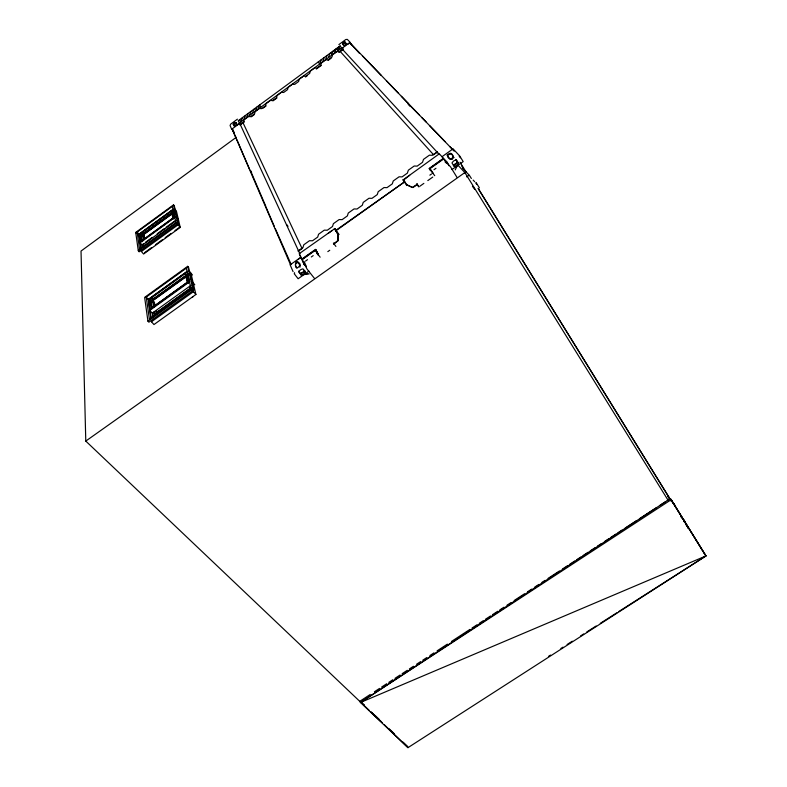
<?xml version="1.0" encoding="UTF-8"?>
<svg xmlns="http://www.w3.org/2000/svg" width="787" height="787" viewBox="0 0 787 787"><rect width="100%" height="100%" fill="white"/><g stroke="black" fill="none" stroke-linecap="round" stroke-linejoin="round"><path stroke-width="1.18" d="M240.586 124.366L242.888 122.487L302.08 248.554L298.853 250.856A1.348 1.23 -24.4 0 1 298.499 251.043L297.968 250.994L302.946 247.59L303.802 244.787L309.498 240.714L312.518 240.763L317.702 237.064L318.568 234.241L324.283 230.158L327.303 230.217L332.507 226.508L333.403 223.665L339.138 219.563L342.148 219.632L347.372 215.904L348.277 213.041L354.042 208.939L357.052 209.008L362.286 205.269L363.22 202.387L368.995 198.265L371.995 198.344L377.258 194.596L378.213 191.694L384.007 187.552L387.007 187.64L392.28 183.873L393.254 180.961L399.078 176.8L402.068 176.898L407.361 173.12L408.355 170.179L414.198 166.018L417.179 166.116L422.501 162.329L423.514 159.368L429.377 155.187L432.358 155.295L436.844 152.196M333.895 243.921L338.095 240.251L337.771 234.251M338.331 240.084L337.731 240.792M251.614 172.638L250.423 170.454M250.502 170.641L265.603 205.791M343.024 49.571L338.981 52.434M345.05 45.744C342.197 46.187 342.424 42.144 345.159 41.859M265.514 205.928L274.348 226.449M337.348 51.017L338.646 47.043L340.289 48.853M334.406 53.172L335.744 49.217M329.891 53.516L328.523 57.49M325.592 59.645L326.969 55.661M324.057 57.805L322.66 61.799M237.28 140.568L249.764 169.648M257.969 109.304L259.69 105.045L260.831 107.15M255.077 111.42L256.837 107.18M299.906 267.255C302.247 260.025 291.741 262.189 296.876 267.944M252.194 113.535L253.975 109.285M249.312 115.65L251.112 111.39M248.239 113.495L246.439 117.765M245.387 115.591L243.557 119.88M242.524 117.696L240.684 121.985L239.661 119.791M244.423 121.828L240.478 124.72L238.186 120.736L340.053 45.902L343.162 49.738L342.719 47.938M234.91 126.422L233.719 124.838L234.674 123.559A4.437 4.378 -16.9 0 1 235.549 122.969L236.474 122.644M455.211 169.923L457.739 164.778M305.277 271.889L303.92 273.581A6.198 5.627 -23.5 0 1 302.69 274.388L301.028 274.909L298.676 271.899L300.044 270.207A6.178 5.588 -23.7 0 1 301.283 269.39L302.946 268.869L305.277 271.889L304.569 270.325L303.211 272.017A6.178 5.617 -23.5 0 1 301.982 272.823L300.329 273.345L298.578 271.092M455.742 159.387L457.277 161.866L456.194 163.312A6.434 5.706 -49 0 1 454.975 164.237C451.659 164.64 454.148 167.306 456.155 165.506A6.453 5.716 -48.9 0 0 457.375 164.572L458.467 163.125L456.411 159.82L454.306 160.578A6.424 5.676 -48.3 0 0 453.086 161.512L451.994 162.958L454.05 166.264M314.387 278.323L306.979 268.967L304.844 264.668M342.817 44.259L343.053 44.003A4.643 4.358 -69.8 0 1 343.909 43.315L345.434 42.783L346.526 44.475L345.336 42.685L343.575 43.029M328.346 233.267L332.075 230.542M342.493 49.374L439.372 154.586M304.618 261.727L304.461 261.992A1.466 0.63 -37.8 0 0 304.48 262.209L306.074 265.957M236.641 124.228C236.13 120.844 231.919 124.533 234.31 126.264M291.151 264.402L275.322 228.692M237.428 119.152L230.699 124.1L230.07 125.526L231.644 129.166M338.882 44.593L345.788 39.527L347.313 39.38L350.067 42.232M232.972 124.277L234.516 123.146M340.151 46.138L330.57 53.467M336.413 49.178L340.309 46.315M239.258 123.077L341.794 47.8M237.172 125.428C238.471 120.755 242.101 127.848 239.317 123.736A1.003 0.994 -19.7 0 0 238.982 123.903L232.322 128.793A1.003 0.994 -11.6 0 0 232.106 128.999L290.619 265.032L290.728 264.521A1.367 1.24 -22.5 0 1 291.023 264.245L300.142 257.752A1.367 1.249 -24.2 0 1 300.506 257.556L301.047 257.605M347.608 44.357L349.89 42.852L359.561 53.467M299.945 253.945L240.212 124.366L243.616 121.867L244.196 119.654L248.417 116.555L250.709 116.663L254.555 113.84L255.145 111.616L259.376 108.508L261.668 108.616L265.514 105.792L266.124 103.559L270.364 100.441L272.656 100.559L276.512 97.726L277.122 95.483L281.382 92.354L283.664 92.472L287.54 89.629L288.16 87.377L292.43 84.248L294.712 84.366L298.598 81.514L299.227 79.251L303.507 76.113L305.789 76.241L309.675 73.378L310.324 71.105L314.613 67.957L316.895 68.085L320.791 65.223L321.45 62.94L325.759 59.782L328.022 59.91L331.937 57.038L332.606 54.746L336.925 51.578L339.197 51.716L342.679 49.168M251.319 116.771L254.27 114.607M263.133 108.094L266.095 105.93M272.991 100.864L276.926 97.981M305.494 77.018L307.461 75.572M316.325 69.059L321.253 65.449M328.149 60.383L331.101 58.218M236.297 137.272L81.022 251.053L85.783 441.084L362 703.48M135.728 232.431L173.514 204.846L174.301 205.8L178.344 223.174L139.122 251.702L138.286 250.748L135.728 232.431L136.535 233.365M175.993 222.573L139.565 249.085L137.135 232.086L172.314 206.41L175.993 222.573L177.921 224.925M175.167 216.651L141.217 241.304L140.125 233.995L173.229 209.854L174.812 216.828M143.096 234.782L142.87 233.001L143.952 234.251M172.235 213.543L143.539 234.457L142.998 233.837L171.704 212.903L171.969 211.782L173.032 213.051M173.258 214.044L172.156 212.579L173.937 211.28L140.824 235.657L142.565 234.162M174.458 211.91L172.678 213.218L172.501 212.411M143.037 234.044L143.834 239.228L172.865 218.088L171.753 213.1L172.284 213.739L143.568 234.664L144.218 238.825M141.601 240.861L143.391 239.563L142.595 234.369L143.136 234.988L141.365 236.277L142.181 241.698M175.117 216.445L173.317 217.763L172.196 212.775M175.009 217.32L140.106 242.75L142.29 245.249L176.091 220.655M143.391 243.813L142.201 244.678L142.614 247.443M145.369 242.376L152.275 237.34M157.213 233.749L164.119 228.722M166.096 227.286L174.98 220.822M138.286 250.748L177.528 222.2L173.514 204.846M177.518 222.436L178.069 224.807L141.375 251.496L143.598 254.034L180.243 227.404L176.396 210.995L174.291 208.457M144.719 252.548L151.557 247.59M155.462 244.747L162.289 239.789M165.221 237.654L171.074 233.405M174.98 230.571L178.885 227.728M187.68 266.331L144.631 297.378L147.936 321.155L148.891 322.188L193.818 289.95L188.575 267.373L187.68 266.331L192.894 288.878L193.818 289.95M191.123 289.193L149.392 319.158L146.244 297.093L186.332 268.19L191.123 289.193L195.914 294.476L153.967 324.559L151.429 321.706M148.202 299.493L187.414 271.24L148.379 299.463L151.114 318.194M189.421 281.097L151.045 308.701L149.648 299.237L187.365 272.066L189.165 279.975M153.032 300.221L152.265 298.47L152.767 298.106L153.977 299.453M185.653 275.617L185.929 274.22L187.119 275.598M151.901 307.55L151.065 301.942L153.081 300.486L152.471 299.808L150.415 300.988L188.191 273.787L186.214 275.509L187.66 281.962L189.037 280.969M185.712 275.873L187.749 283.025L185.712 275.873L152.973 299.444L154.449 305.72M154.527 299.139L186.244 276.306M153.583 300.122L186.303 276.571M188.172 275.224L186.814 276.198L188.27 282.651M152.471 299.808L153.495 306.527L151.498 308.278L153.544 306.802L154.154 307.491L154.055 306.438L187.208 282.592M187.149 282.326L154.006 306.163L152.767 298.106M189.096 281.234L187.719 282.228L187.965 283.281M152.944 317.712L152.265 313.147L149.786 310.422L189.795 281.657M152.265 313.147L191.015 285.307M156.505 312.783L154.459 314.259L156.465 312.498L156.288 311.377L156.82 311.003L156.997 312.114L190.238 288.239L190.001 287.166L190.533 286.783L191.133 287.481M190.306 288.514L157.036 312.409L157.39 314.613M147.936 321.155L192.894 288.878M151.438 321.794L193.464 291.652L192.963 289.478M192.303 297.348L192.845 296.965M437.031 151.812L437.71 152.776M334.75 228.643L299.208 253.68L301.824 259.395L315.843 249.725M403.121 179.908L439.303 153.819L447.449 162.624L448.885 165.713M336.285 231.447L334.987 228.919L339.079 234.516M409.702 175.285L403.288 180.243L406.82 185.555M298.44 259.208L300.27 257.91M443.475 158.315L429.171 168.497L434.739 175.668M443.593 158.482L429.289 168.664L430.45 170.484M305.572 261.048L307.481 259.69M311.298 256.975L313.206 255.618M433.981 169.707L435.959 168.3M451.266 159.397L454.03 157.43M304.126 264.521L302.483 259.621A1.476 0.63 -37.8 0 1 302.454 259.444L315.331 250.256A1.338 0.571 -37.5 0 1 315.439 250.355L317.81 254.791L315.567 249.361L301.706 259.238L304.126 264.521L306.477 266.891M334.072 243.222L333.914 243.803L337.938 240.94M429.85 175.176L431.591 173.937M433.224 173.297L430.125 168.723A1.377 0.58 -34.2 0 1 430.076 168.575L443.396 159.131A1.525 0.639 -33.9 0 1 443.534 159.22L447.449 162.624M407.115 184.896L412.299 187.483L417.199 184.286L418.92 186.903M412.86 187.601L417.376 184.561M327.825 251.633L329.753 250.256M419.904 186.204L423.859 183.391M427.823 180.587L432.761 177.065M300.968 273.679L304.569 271.131M453.646 165.25L457.375 162.604M308.897 271.112L298.135 278.746L294.181 273.699M452.013 169.53L463.189 161.601L459.746 156.023L452.978 148.753M85.783 441.084L464.861 172.569L668.497 500.925M464.576 173.366L466.209 172.215L460.011 162.201M466.661 176.918L468.452 175.658A1.741 1.525 -47.4 0 1 468.777 175.471L469.465 175.442L471.364 178.482M240.458 124.887L240.301 124.326M407.636 103.274L409.24 105.143M407.804 103.451L419.274 114.882M667.287 500.571L670.367 498.565L705.978 555.917L360.436 702.496L670.367 498.565L705.978 555.917L407.981 747.65L360.436 702.496L360.023 701.158L370.303 694.449M374.405 691.773L379.55 688.418M381.606 687.071L386.742 683.716M388.798 682.378L392.91 679.693M394.966 678.355L400.101 675M402.157 673.652L407.292 670.298M409.348 668.96L413.46 666.274M416.539 664.267L420.652 661.582M422.708 660.244L426.82 657.558M429.899 655.541L434.011 652.856M437.1 650.849L447.37 644.14M451.482 641.454L469.977 629.384M472.033 628.036L477.178 624.681M479.224 623.343L483.336 620.658M485.392 619.32L490.537 615.965M492.583 614.617L497.728 611.263M499.784 609.925L503.896 607.239M506.976 605.233L511.088 602.547M514.167 600.53L524.447 593.821M527.526 591.814L531.638 589.129M534.717 587.112L538.829 584.436M541.918 582.419L544.998 580.403M548.077 578.396L559.38 571.018M562.469 569.001L567.604 565.646M569.66 564.309L574.795 560.954M576.851 559.606L580.963 556.93M583.019 555.583L588.155 552.228M590.211 550.89L595.356 547.536M597.412 546.198L601.514 543.512M604.603 541.495L608.715 538.81M610.761 537.472L615.906 534.117M617.962 532.779L622.074 530.094M625.153 528.077L636.457 520.699M639.536 518.692L655.984 507.959M660.096 505.274L665.231 501.919M360.436 702.496L671.252 499.656L705.093 554.805M548.46 656.407L550.536 655.079M560.895 648.468L562.971 647.15M567.112 644.504L572.297 641.198M580.59 635.916L583.698 633.928M586.807 631.941L596.133 625.999M600.274 623.353L616.86 612.778M618.926 611.45L705.978 555.917M333.826 229.302L334.839 229.47M683.549 521.083L684.847 522.381M451.6 159.387L452.171 159.23M344.244 42.252L345.434 42.783M472.436 186.293L474.797 189.441M305.474 273.768L307.815 273.483M303.054 274.683L309.124 273.925M456.962 177.321L450.607 166.962L445.029 160.715M445.029 161.935L445.167 161.955A1.515 0.639 -33.9 0 1 445.314 162.043L446.741 163.509M667.789 496.361L669.875 499.538M454.168 151.153L349.753 42.636A1.053 0.984 -70 0 0 349.477 42.783L342.63 47.8A1.053 0.984 -69.8 0 0 342.414 48.017L342.315 48.44M453.017 149.314L452.525 149.294A1.426 1.259 -50 0 0 452.151 149.491L442.697 156.229A1.417 1.259 -49 0 0 442.383 156.515L442.235 157.056M449.928 159.092L450.439 159.318M318.312 254.29L315.695 249.528M476.627 184.315L475.86 183.066M406.958 184.955L412.467 187.375M364.42 705.339L360.899 701.994L364.381 705.388M374.976 715.373L379.373 719.554M389.053 728.752L394.326 733.769M403.121 742.131L407.518 746.312L407.981 747.65L384.44 724.827M363.781 705.172L369.133 710.248M370.913 711.95L382.492 722.948M371.356 712.146L380.947 721.443M349.477 42.341L351.307 44.416M362.787 56.251L381.292 75.454M386.417 80.776L398.045 92.856M401.37 96.299L408.02 103.205M421.832 117.538L426.101 121.965M429.505 125.507L445.039 141.63M450.144 146.933L452.692 149.579M351.169 44.574L349.733 43.01M457.277 161.866L458.467 163.125M462.746 168.32L469.465 175.442M473.135 180.085L474.679 181.718M457.336 164.572L464.861 172.569M449.515 158.748C443.543 154.852 453.538 151.429 453.548 157.616M341.755 48.273L343.162 49.738M154.862 313.531L153.622 312.173L154.163 315.705M150.415 300.988L151.675 302.611M146.244 297.093L148.379 299.463M153.495 306.527L154.114 307.215M156.288 311.377L156.908 312.065M152.265 298.47L153.544 299.857L153.376 298.785M149.648 299.237L151.025 301.667M140.214 249.823L141.512 251.309L139.014 234.192M140.125 233.995L142.28 236.474M140.794 235.451L141.867 236.69M137.135 232.086L139.024 234.26L173.179 209.342L138.866 234.3L140.893 248.171M190.001 287.166L190.602 287.865M142.437 233.326L144.11 235.283L144.434 237.369M185.417 274.584L187.404 276.896M191.566 281.52L193.376 283.615M193.209 282.907L194.802 284.766M188.565 270.413L192.49 275.007M459.205 156.249L460.405 157.774M670.278 499.489L669.698 498.85L670.121 499.479M177.528 222.2L178.344 223.174M178.069 224.807L180.243 227.404M173.976 211.477L174.507 212.116L172.727 213.415L173.622 217.399M176.859 217.35L178.285 219.052M171.527 212.106L172.058 212.736M350.117 42.655L351.779 45.233M349.89 42.852L350.982 44.564M408.187 103.372L410.017 106.275M673.554 503.808L674.941 505.441L674.174 504.359M417.199 184.286L416.815 183.804L417.307 184.453M417.021 184.247L418.605 186.588M671.065 500.453L673.77 503.837M318.223 62.084L319.729 63.954L321.135 59.94M680.873 516.331L684.749 521.328L682.142 518.161M687.454 526.995L688.399 528.53L687.622 526.877M681.089 516.843L681.532 517.403M670.858 500.434L671.301 500.994M402.993 179.702L407.027 184.906M288.022 226.322L286.743 224.649M318.145 254.555L320.132 257.192M232.037 129.393L234.408 132.56M235.146 126.412L233.365 124.031L233.719 124.838M335.911 246.41L333.413 243.114L333.845 243.852M338.125 239.937L337.977 234.408L334.987 228.919M338.095 240.251L337.957 240.556M334.662 229.155L336.108 231.122M233.395 131.252L232.755 130.189M318.43 254.909L317.958 254.103M403.623 180.007L404.971 182.033M331.465 55.336L332.812 51.371M344.824 42.144L346.457 44.682M461.516 165.595L463.159 168.231M476.105 182.545L479.431 187.926M685.31 523.129L687.169 526.129M478.348 188.693L670.475 499.637M686.097 524.781L687.031 526.296M478.073 188.398L671.439 501.319M318.223 254.496L316.295 250.64M237.182 140.568L232.027 128.566M334.603 228.446L337.82 234.162M294.407 272.676L294.672 273.197M437.356 151.576L437.218 152.117A1.397 1.249 -49.6 0 1 436.903 152.393L433.578 154.773L340.102 51.332L342.552 49.532A1.053 0.984 -69.9 0 0 342.778 49.315M300.073 255.441L301.5 258.549M300.329 273.345L301.028 274.909M233.011 129.885L233.464 130.937M290.098 264.757L293.069 271.633M190.926 273.178L195.914 294.476M190.533 286.783L190.779 287.855M190.838 288.131L191.32 290.255M186.519 274.909L186.755 275.942M171.969 211.782L172.156 212.579M173.356 217.96L173.543 218.786M185.929 274.22L186.155 275.253M172.284 213.739L173.396 218.727M154.36 301.923L154.714 304.166M143.411 233.631L143.539 234.457M142.87 233.001L142.998 233.837M143.421 239.769L143.549 240.625M143.48 244.383L143.834 246.715M141.207 235.234L141.335 236.07M148.379 300.703L149.786 310.422M149.953 311.554L150.937 318.322M138.797 249.41L139.122 251.702M342.719 43.108A4.633 4.348 -70 0 1 343.004 42.882M240.586 124.366A1.003 0.994 -20.6 0 1 240.32 124.513M447.164 155.078C453.617 166.913 455.171 147.592 447.164 155.078M236.326 123.992C233.139 130.278 232.952 118.237 236.326 123.992M346.182 43.629C342.453 49.079 341.932 38.238 346.182 43.629M299.739 265.494C293.276 275.066 294.899 252.086 299.739 265.494M336.275 230.06L336.197 230.571L404.429 181.964L336.275 230.06"/></g></svg>
